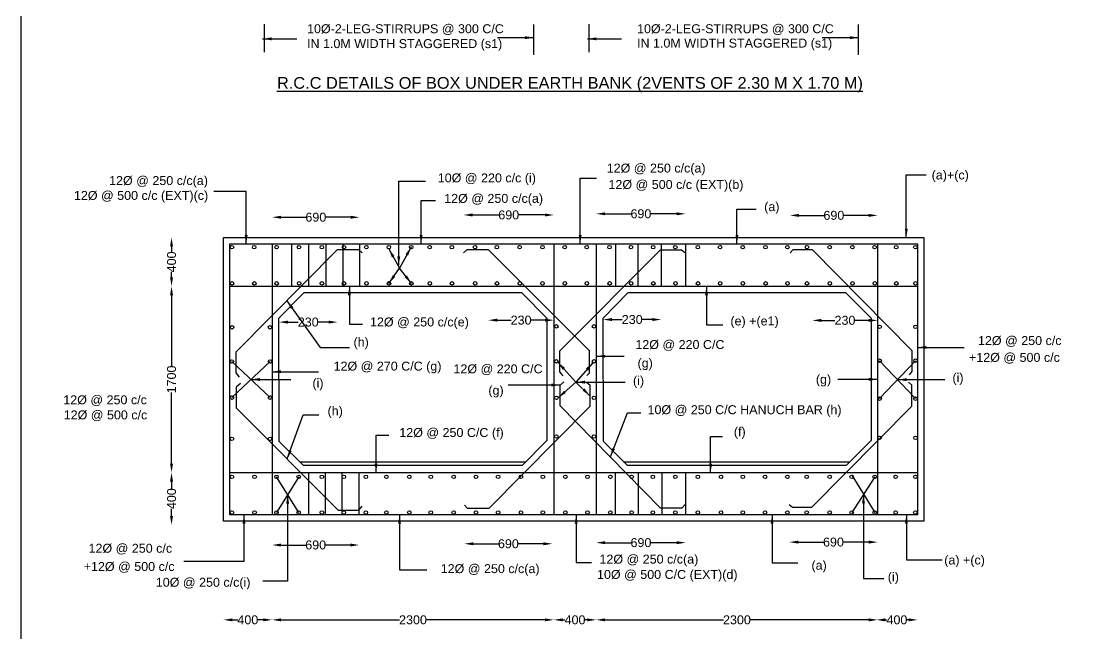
# Model space of a CAD drawing. Header units: millimetres. Extents: x -53232398 to -53209628, y 22138667 to 22153730.
# Drawn here: x -53232398 to -53224710, y 22145046 to 22149499 of the extents above; entities that cross this region are included whole.
import ezdxf

# ---------------------------------------------------------------- set-up
doc = ezdxf.new("R2010")
doc.units = ezdxf.units.MM
doc.header["$MEASUREMENT"] = 0
for name, color, linetype in [('DIMENSIONS', 7, 'Continuous'), ('DRAWING', 2, 'Continuous'), ('TEXT', 255, 'Continuous')]:
    doc.layers.add(name, color=color, linetype=linetype)
doc.styles.get("Standard").update_dxf_attribs({"font": 'arial.ttf', "height": 65})
doc.dimstyles.get("Standard").update_dxf_attribs({"dimtxt": 65, "dimasz": 65, "dimexe": 0.18, "dimexo": 0.0625, "dimgap": 0.09, "dimtad": 0, "dimdec": 0, "dimzin": 0, "dimdsep": 46, "dimtxsty": 'Standard', "dimcen": 0.09, "dimse1": 1, "dimse2": 1, "dimadec": 0, "dimazin": 0, "dimtfac": 1, "dimtdec": 0, "dimtofl": 0, "dimtmove": 0, "dimatfit": 3, "dimfxl": 1, "dimtolj": 1, "dimtzin": 0, "dimarcsym": 0})

# ---------------------------------------------------------------- blocks, each defined once
blk = doc.blocks.new('*D77')
at = {"layer": 'Defpoints', "color": 0, "transparency": 16777216}
for p in [(-53229940.5, 22148074), (-53230575.5, 22147736), (-53229940.5, 22147726.5)]:
    blk.add_point(p, dxfattribs=at)
at = {"layer": 'DIMENSIONS', "color": 0, "lineweight": -2, "transparency": 16777216}
for p, q in [((-53230510.5, 22148074), (-53230330, 22148074)), ((-53230005.5, 22148074), (-53230186, 22148074))]:
    blk.add_line(p, q, dxfattribs=at)
at = {"layer": 'DIMENSIONS', "color": 0, "transparency": 16777216}
for points in [[(-53230510.5, 22148084.8), (-53230510.5, 22148063.2), (-53230575.5, 22148074)], [(-53230005.5, 22148084.8), (-53230005.5, 22148063.2), (-53229940.5, 22148074)]]:
    blk.add_solid(points, dxfattribs=at)
at = {"layer": 'DIMENSIONS', "color": 0, "transparency": 16777216, "insert": (-53230258, 22148074), "char_height": 65, "attachment_point": 5}
blk.add_mtext('\\A1;690', dxfattribs=at)
blk = doc.blocks.new('*D78')
at = {"layer": 'Defpoints', "color": 0, "transparency": 16777216}
for p in [(-53228529.5, 22148090.5), (-53229185, 22147814.5), (-53228529.5, 22147773)]:
    blk.add_point(p, dxfattribs=at)
at = {"layer": 'DIMENSIONS', "color": 0, "lineweight": -2, "transparency": 16777216}
for p, q in [((-53229120, 22148090.5), (-53228929.2, 22148090.5)), ((-53228594.5, 22148090.5), (-53228785.3, 22148090.5))]:
    blk.add_line(p, q, dxfattribs=at)
at = {"layer": 'DIMENSIONS', "color": 0, "transparency": 16777216}
for points in [[(-53229120, 22148101.3), (-53229120, 22148079.7), (-53229185, 22148090.5)], [(-53228594.5, 22148101.3), (-53228594.5, 22148079.7), (-53228529.5, 22148090.5)]]:
    blk.add_solid(points, dxfattribs=at)
at = {"layer": 'DIMENSIONS', "color": 0, "transparency": 16777216, "insert": (-53228857.2, 22148090.5), "char_height": 65, "attachment_point": 5}
blk.add_mtext('\\A1;690', dxfattribs=at)
blk = doc.blocks.new('*D79')
at = {"layer": 'Defpoints', "color": 0, "transparency": 16777216}
for p in [(-53227572.5, 22148099), (-53228222, 22147707.5), (-53227572.5, 22147707.5)]:
    blk.add_point(p, dxfattribs=at)
at = {"layer": 'DIMENSIONS', "color": 0, "lineweight": -2, "transparency": 16777216}
for p, q in [((-53228157, 22148099), (-53227969.2, 22148099)), ((-53227637.5, 22148099), (-53227825.3, 22148099))]:
    blk.add_line(p, q, dxfattribs=at)
at = {"layer": 'DIMENSIONS', "color": 0, "transparency": 16777216}
for points in [[(-53228157, 22148109.8), (-53228157, 22148088.2), (-53228222, 22148099)], [(-53227637.5, 22148109.8), (-53227637.5, 22148088.2), (-53227572.5, 22148099)]]:
    blk.add_solid(points, dxfattribs=at)
at = {"layer": 'DIMENSIONS', "color": 0, "transparency": 16777216, "insert": (-53227897.2, 22148099), "char_height": 65, "attachment_point": 5}
blk.add_mtext('\\A1;690', dxfattribs=at)
blk = doc.blocks.new('*D80')
at = {"layer": 'Defpoints', "color": 0, "transparency": 16777216}
for p in [(-53226178, 22148087.5), (-53226814, 22147814.5), (-53226178, 22147814.5)]:
    blk.add_point(p, dxfattribs=at)
at = {"layer": 'DIMENSIONS', "color": 0, "lineweight": -2, "transparency": 16777216}
for p, q in [((-53226749, 22148087.5), (-53226568, 22148087.5)), ((-53226243, 22148087.5), (-53226424, 22148087.5))]:
    blk.add_line(p, q, dxfattribs=at)
at = {"layer": 'DIMENSIONS', "color": 0, "transparency": 16777216}
for points in [[(-53226749, 22148098.3), (-53226749, 22148076.7), (-53226814, 22148087.5)], [(-53226243, 22148098.3), (-53226243, 22148076.7), (-53226178, 22148087.5)]]:
    blk.add_solid(points, dxfattribs=at)
at = {"layer": 'DIMENSIONS', "color": 0, "transparency": 16777216, "insert": (-53226496, 22148087.5), "char_height": 65, "attachment_point": 5}
blk.add_mtext('\\A1;690', dxfattribs=at)
blk = doc.blocks.new('*D81')
at = {"layer": 'Defpoints', "color": 0, "transparency": 16777216}
for p in [(-53230928.5, 22145980.5), (-53230575.5, 22145981.2), (-53230575.5, 22145148)]:
    blk.add_point(p, dxfattribs=at)
at = {"layer": 'DIMENSIONS', "color": 0, "lineweight": -2, "transparency": 16777216}
for p, q in [((-53230863.5, 22145148), (-53230825.1, 22145148)), ((-53230640.5, 22145148), (-53230678.9, 22145148))]:
    blk.add_line(p, q, dxfattribs=at)
at = {"layer": 'DIMENSIONS', "color": 0, "transparency": 16777216}
for points in [[(-53230863.5, 22145158.8), (-53230863.5, 22145137.2), (-53230928.5, 22145148)], [(-53230640.5, 22145158.8), (-53230640.5, 22145137.2), (-53230575.5, 22145148)]]:
    blk.add_solid(points, dxfattribs=at)
at = {"layer": 'DIMENSIONS', "color": 0, "transparency": 16777216, "insert": (-53230752, 22145148), "char_height": 65, "attachment_point": 5}
blk.add_mtext('\\A1;400', dxfattribs=at)
blk = doc.blocks.new('*D82')
at = {"layer": 'Defpoints', "color": 0, "transparency": 16777216}
for p in [(-53230575.5, 22146064.8), (-53228529.5, 22146064.8), (-53228529.5, 22145148)]:
    blk.add_point(p, dxfattribs=at)
at = {"layer": 'DIMENSIONS', "color": 0, "lineweight": -2, "transparency": 16777216}
for p, q in [((-53230510.5, 22145148), (-53229650.1, 22145148)), ((-53228594.5, 22145148), (-53229454.9, 22145148))]:
    blk.add_line(p, q, dxfattribs=at)
at = {"layer": 'DIMENSIONS', "color": 0, "transparency": 16777216}
for points in [[(-53230510.5, 22145158.8), (-53230510.5, 22145137.2), (-53230575.5, 22145148)], [(-53228594.5, 22145158.8), (-53228594.5, 22145137.2), (-53228529.5, 22145148)]]:
    blk.add_solid(points, dxfattribs=at)
at = {"layer": 'DIMENSIONS', "color": 0, "transparency": 16777216, "insert": (-53229552.5, 22145148), "char_height": 65, "attachment_point": 5}
blk.add_mtext('\\A1;2300', dxfattribs=at)
blk = doc.blocks.new('*D83')
at = {"layer": 'Defpoints', "color": 0, "transparency": 16777216}
for p in [(-53228529.5, 22145911), (-53228222, 22145911), (-53228222, 22145148)]:
    blk.add_point(p, dxfattribs=at)
at = {"layer": 'DIMENSIONS', "color": 0, "lineweight": -2, "transparency": 16777216}
for p, q in [((-53228464.5, 22145148), (-53228448.8, 22145148)), ((-53228287, 22145148), (-53228302.7, 22145148))]:
    blk.add_line(p, q, dxfattribs=at)
at = {"layer": 'DIMENSIONS', "color": 0, "transparency": 16777216}
for points in [[(-53228464.5, 22145158.8), (-53228464.5, 22145137.2), (-53228529.5, 22145148)], [(-53228287, 22145158.8), (-53228287, 22145137.2), (-53228222, 22145148)]]:
    blk.add_solid(points, dxfattribs=at)
at = {"layer": 'DIMENSIONS', "color": 0, "transparency": 16777216, "insert": (-53228375.8, 22145148), "char_height": 65, "attachment_point": 5}
blk.add_mtext('\\A1;400', dxfattribs=at)
blk = doc.blocks.new('*D84')
at = {"layer": 'Defpoints', "color": 0, "transparency": 16777216}
for p in [(-53228222, 22145911), (-53226178, 22145911), (-53226178, 22145148)]:
    blk.add_point(p, dxfattribs=at)
at = {"layer": 'DIMENSIONS', "color": 0, "lineweight": -2, "transparency": 16777216}
for p, q in [((-53228157, 22145148), (-53227297.6, 22145148)), ((-53226243, 22145148), (-53227102.4, 22145148))]:
    blk.add_line(p, q, dxfattribs=at)
at = {"layer": 'DIMENSIONS', "color": 0, "transparency": 16777216}
for points in [[(-53228157, 22145158.8), (-53228157, 22145137.2), (-53228222, 22145148)], [(-53226243, 22145158.8), (-53226243, 22145137.2), (-53226178, 22145148)]]:
    blk.add_solid(points, dxfattribs=at)
at = {"layer": 'DIMENSIONS', "color": 0, "transparency": 16777216, "insert": (-53227200, 22145148), "char_height": 65, "attachment_point": 5}
blk.add_mtext('\\A1;2300', dxfattribs=at)
blk = doc.blocks.new('*D85')
at = {"layer": 'Defpoints', "color": 0, "transparency": 16777216}
for p in [(-53226186.7, 22145928), (-53225889, 22145928), (-53225889, 22145148)]:
    blk.add_point(p, dxfattribs=at)
at = {"layer": 'DIMENSIONS', "color": 0, "lineweight": -2, "transparency": 16777216}
for p, q in [((-53226121.7, 22145148), (-53226110.9, 22145148)), ((-53225954, 22145148), (-53225964.7, 22145148))]:
    blk.add_line(p, q, dxfattribs=at)
at = {"layer": 'DIMENSIONS', "color": 0, "transparency": 16777216}
for points in [[(-53226121.7, 22145158.8), (-53226121.7, 22145137.2), (-53226186.7, 22145148)], [(-53225954, 22145158.8), (-53225954, 22145137.2), (-53225889, 22145148)]]:
    blk.add_solid(points, dxfattribs=at)
at = {"layer": 'DIMENSIONS', "color": 0, "transparency": 16777216, "insert": (-53226037.8, 22145148), "char_height": 65, "attachment_point": 5}
blk.add_mtext('\\A1;400', dxfattribs=at)
blk = doc.blocks.new('*D86')
at = {"layer": 'Defpoints', "color": 0, "transparency": 16777216}
for p in [(-53226653.2, 22147839), (-53226177.7, 22147357.6), (-53226177.7, 22147324.5)]:
    blk.add_point(p, dxfattribs=at)
at = {"layer": 'DIMENSIONS', "color": 0, "lineweight": -2, "transparency": 16777216}
for p, q in [((-53226588.2, 22147324.5), (-53226487.8, 22147324.5)), ((-53226242.7, 22147324.5), (-53226343.1, 22147324.5))]:
    blk.add_line(p, q, dxfattribs=at)
at = {"layer": 'DIMENSIONS', "color": 0, "transparency": 16777216}
for points in [[(-53226588.2, 22147335.3), (-53226588.2, 22147313.7), (-53226653.2, 22147324.5)], [(-53226242.7, 22147335.3), (-53226242.7, 22147313.7), (-53226177.7, 22147324.5)]]:
    blk.add_solid(points, dxfattribs=at)
at = {"layer": 'DIMENSIONS', "color": 0, "transparency": 16777216, "insert": (-53226415.4, 22147324.5), "char_height": 65, "attachment_point": 5}
blk.add_mtext('\\A1;230', dxfattribs=at)
blk = doc.blocks.new('*D87')
at = {"layer": 'Defpoints', "color": 0, "transparency": 16777216}
for p in [(-53227748.7, 22147572), (-53228172.2, 22147340.5), (-53227748.7, 22147330.5)]:
    blk.add_point(p, dxfattribs=at)
at = {"layer": 'DIMENSIONS', "color": 0, "lineweight": -2, "transparency": 16777216}
for p, q in [((-53228107.2, 22147330.5), (-53228032.8, 22147330.5)), ((-53227813.7, 22147330.5), (-53227888.1, 22147330.5))]:
    blk.add_line(p, q, dxfattribs=at)
at = {"layer": 'DIMENSIONS', "color": 0, "transparency": 16777216}
for points in [[(-53228107.2, 22147341.3), (-53228107.2, 22147319.7), (-53228172.2, 22147330.5)], [(-53227813.7, 22147341.3), (-53227813.7, 22147319.7), (-53227748.7, 22147330.5)]]:
    blk.add_solid(points, dxfattribs=at)
at = {"layer": 'DIMENSIONS', "color": 0, "transparency": 16777216, "insert": (-53227960.4, 22147330.5), "char_height": 65, "attachment_point": 5}
blk.add_mtext('\\A1;230', dxfattribs=at)
blk = doc.blocks.new('*D88')
at = {"layer": 'Defpoints', "color": 0, "transparency": 16777216}
for p in [(-53229005.7, 22147840), (-53229005.7, 22147326), (-53228529.2, 22147362.9)]:
    blk.add_point(p, dxfattribs=at)
at = {"layer": 'DIMENSIONS', "color": 0, "lineweight": -2, "transparency": 16777216}
for p, q in [((-53228940.7, 22147326), (-53228839.8, 22147326)), ((-53228594.2, 22147326), (-53228695.1, 22147326))]:
    blk.add_line(p, q, dxfattribs=at)
at = {"layer": 'DIMENSIONS', "color": 0, "transparency": 16777216}
for points in [[(-53228940.7, 22147336.8), (-53228940.7, 22147315.2), (-53229005.7, 22147326)], [(-53228594.2, 22147336.8), (-53228594.2, 22147315.2), (-53228529.2, 22147326)]]:
    blk.add_solid(points, dxfattribs=at)
at = {"layer": 'DIMENSIONS', "color": 0, "transparency": 16777216, "insert": (-53228767.4, 22147326), "char_height": 65, "attachment_point": 5}
blk.add_mtext('\\A1;230', dxfattribs=at)
blk = doc.blocks.new('*D89')
at = {"layer": 'Defpoints', "color": 0, "transparency": 16777216}
for p in [(-53230100.7, 22147838.5), (-53230525.7, 22147340.5), (-53230100.7, 22147312)]:
    blk.add_point(p, dxfattribs=at)
at = {"layer": 'DIMENSIONS', "color": 0, "lineweight": -2, "transparency": 16777216}
for p, q in [((-53230460.7, 22147312), (-53230385.5, 22147312)), ((-53230165.7, 22147312), (-53230240.9, 22147312))]:
    blk.add_line(p, q, dxfattribs=at)
at = {"layer": 'DIMENSIONS', "color": 0, "transparency": 16777216}
for points in [[(-53230460.7, 22147322.8), (-53230460.7, 22147301.2), (-53230525.7, 22147312)], [(-53230165.7, 22147322.8), (-53230165.7, 22147301.2), (-53230100.7, 22147312)]]:
    blk.add_solid(points, dxfattribs=at)
at = {"layer": 'DIMENSIONS', "color": 0, "transparency": 16777216, "insert": (-53230313.2, 22147312), "char_height": 65, "attachment_point": 5}
blk.add_mtext('\\A1;230', dxfattribs=at)
blk = doc.blocks.new('*D90')
at = {"layer": 'Defpoints', "color": 0, "transparency": 16777216}
for p in [(-53230575.5, 22145911), (-53229943, 22145911), (-53229943, 22145692)]:
    blk.add_point(p, dxfattribs=at)
at = {"layer": 'DIMENSIONS', "color": 0, "lineweight": -2, "transparency": 16777216}
for p, q in [((-53230510.5, 22145692), (-53230331.2, 22145692)), ((-53230008, 22145692), (-53230187.3, 22145692))]:
    blk.add_line(p, q, dxfattribs=at)
at = {"layer": 'DIMENSIONS', "color": 0, "transparency": 16777216}
for points in [[(-53230510.5, 22145702.8), (-53230510.5, 22145681.2), (-53230575.5, 22145692)], [(-53230008, 22145702.8), (-53230008, 22145681.2), (-53229943, 22145692)]]:
    blk.add_solid(points, dxfattribs=at)
at = {"layer": 'DIMENSIONS', "color": 0, "transparency": 16777216, "insert": (-53230259.2, 22145692), "char_height": 65, "attachment_point": 5}
blk.add_mtext('\\A1;690', dxfattribs=at)
blk = doc.blocks.new('*D91')
at = {"layer": 'Defpoints', "color": 0, "transparency": 16777216}
for p in [(-53229179, 22145982.5), (-53228540.5, 22145982.5), (-53228540.5, 22145701)]:
    blk.add_point(p, dxfattribs=at)
at = {"layer": 'DIMENSIONS', "color": 0, "lineweight": -2, "transparency": 16777216}
for p, q in [((-53229114, 22145701), (-53228931.7, 22145701)), ((-53228605.5, 22145701), (-53228787.8, 22145701))]:
    blk.add_line(p, q, dxfattribs=at)
at = {"layer": 'DIMENSIONS', "color": 0, "transparency": 16777216}
for points in [[(-53229114, 22145711.8), (-53229114, 22145690.2), (-53229179, 22145701)], [(-53228605.5, 22145711.8), (-53228605.5, 22145690.2), (-53228540.5, 22145701)]]:
    blk.add_solid(points, dxfattribs=at)
at = {"layer": 'DIMENSIONS', "color": 0, "transparency": 16777216, "insert": (-53228859.8, 22145701), "char_height": 65, "attachment_point": 5}
blk.add_mtext('\\A1;690', dxfattribs=at)
blk = doc.blocks.new('*D92')
at = {"layer": 'Defpoints', "color": 0, "transparency": 16777216}
for p in [(-53228222, 22145911), (-53227572, 22145911), (-53227572, 22145709)]:
    blk.add_point(p, dxfattribs=at)
at = {"layer": 'DIMENSIONS', "color": 0, "lineweight": -2, "transparency": 16777216}
for p, q in [((-53228157, 22145709), (-53227969, 22145709)), ((-53227637, 22145709), (-53227825, 22145709))]:
    blk.add_line(p, q, dxfattribs=at)
at = {"layer": 'DIMENSIONS', "color": 0, "transparency": 16777216}
for points in [[(-53228157, 22145719.8), (-53228157, 22145698.2), (-53228222, 22145709)], [(-53227637, 22145719.8), (-53227637, 22145698.2), (-53227572, 22145709)]]:
    blk.add_solid(points, dxfattribs=at)
at = {"layer": 'DIMENSIONS', "color": 0, "transparency": 16777216, "insert": (-53227897, 22145709), "char_height": 65, "attachment_point": 5}
blk.add_mtext('\\A1;690', dxfattribs=at)
blk = doc.blocks.new('*D93')
at = {"layer": 'Defpoints', "color": 0, "transparency": 16777216}
for p in [(-53226820, 22145984.5), (-53226178, 22145984.5), (-53226178, 22145713)]:
    blk.add_point(p, dxfattribs=at)
at = {"layer": 'DIMENSIONS', "color": 0, "lineweight": -2, "transparency": 16777216}
for p, q in [((-53226755, 22145713), (-53226571, 22145713)), ((-53226243, 22145713), (-53226427, 22145713))]:
    blk.add_line(p, q, dxfattribs=at)
at = {"layer": 'DIMENSIONS', "color": 0, "transparency": 16777216}
for points in [[(-53226755, 22145723.8), (-53226755, 22145702.2), (-53226820, 22145713)], [(-53226243, 22145723.8), (-53226243, 22145702.2), (-53226178, 22145713)]]:
    blk.add_solid(points, dxfattribs=at)
at = {"layer": 'DIMENSIONS', "color": 0, "transparency": 16777216, "insert": (-53226499, 22145713), "char_height": 65, "attachment_point": 5}
blk.add_mtext('\\A1;690', dxfattribs=at)
blk = doc.blocks.new('*D121')
at = {"layer": 'Defpoints', "color": 0, "transparency": 16777216}
for p in [(-53230777, 22147927), (-53231306, 22147572), (-53230777, 22147572)]:
    blk.add_point(p, dxfattribs=at)
at = {"layer": 'DIMENSIONS', "color": 0, "lineweight": -2, "transparency": 16777216}
for p, q in [((-53231306, 22147862), (-53231306, 22147822.6)), ((-53231306, 22147637), (-53231306, 22147676.4))]:
    blk.add_line(p, q, dxfattribs=at)
at = {"layer": 'DIMENSIONS', "color": 0, "transparency": 16777216}
for points in [[(-53231316.8, 22147862), (-53231295.2, 22147862), (-53231306, 22147927)], [(-53231316.8, 22147637), (-53231295.2, 22147637), (-53231306, 22147572)]]:
    blk.add_solid(points, dxfattribs=at)
at = {"layer": 'DIMENSIONS', "color": 0, "transparency": 16777216, "insert": (-53231306, 22147749.5), "char_height": 65, "attachment_point": 5, "rotation": 90}
blk.add_mtext('\\A1;400', dxfattribs=at)
blk = doc.blocks.new('*D122')
at = {"layer": 'Defpoints', "color": 0, "transparency": 16777216}
for p in [(-53230882.5, 22147572), (-53231306, 22146218.5), (-53230882.5, 22146218.5)]:
    blk.add_point(p, dxfattribs=at)
at = {"layer": 'DIMENSIONS', "color": 0, "lineweight": -2, "transparency": 16777216}
for p, q in [((-53231306, 22147507), (-53231306, 22146989.2)), ((-53231306, 22146283.5), (-53231306, 22146801.3))]:
    blk.add_line(p, q, dxfattribs=at)
at = {"layer": 'DIMENSIONS', "color": 0, "transparency": 16777216}
for points in [[(-53231316.8, 22147507), (-53231295.2, 22147507), (-53231306, 22147572)], [(-53231316.8, 22146283.5), (-53231295.2, 22146283.5), (-53231306, 22146218.5)]]:
    blk.add_solid(points, dxfattribs=at)
at = {"layer": 'DIMENSIONS', "color": 0, "transparency": 16777216, "insert": (-53231306, 22146895.2), "char_height": 65, "attachment_point": 5, "rotation": 90}
blk.add_mtext('\\A1;1700', dxfattribs=at)
blk = doc.blocks.new('*D120')
at = {"layer": 'Defpoints', "color": 0, "transparency": 16777216}
for p in [(-53230882.5, 22146218.5), (-53231306, 22145839), (-53230882.5, 22145839)]:
    blk.add_point(p, dxfattribs=at)
at = {"layer": 'DIMENSIONS', "color": 0, "lineweight": -2, "transparency": 16777216}
for p, q in [((-53231306, 22146153.5), (-53231306, 22146101.8)), ((-53231306, 22145904), (-53231306, 22145955.7))]:
    blk.add_line(p, q, dxfattribs=at)
at = {"layer": 'DIMENSIONS', "color": 0, "transparency": 16777216}
for points in [[(-53231316.8, 22146153.5), (-53231295.2, 22146153.5), (-53231306, 22146218.5)], [(-53231316.8, 22145904), (-53231295.2, 22145904), (-53231306, 22145839)]]:
    blk.add_solid(points, dxfattribs=at)
at = {"layer": 'DIMENSIONS', "color": 0, "transparency": 16777216, "insert": (-53231306, 22146028.7), "char_height": 65, "attachment_point": 5, "rotation": 90}
blk.add_mtext('\\A1;400', dxfattribs=at)

msp = doc.modelspace()

# ---------------------------------------------------------------- linework, layer by layer
at = {"layer": 'DIMENSIONS', "color": 0}
for points in [[(-53230634.5, 22149477.5), (-53230634.5, 22149272.5)], [(-53228677.5, 22149474), (-53228677.5, 22149254)], [(-53228275.5, 22149477.5), (-53228275.5, 22149272.5)], [(-53226318.5, 22149474), (-53226318.5, 22149254)]]:
    msp.add_lwpolyline(points, dxfattribs=at)
at = {"layer": 'DRAWING', "color": 0}
for points in [[(-53230928.5, 22147927), (-53225843, 22147927), (-53225843, 22145865), (-53230928.5, 22145865)], [(-53230882.5, 22147881), (-53225889, 22147881), (-53225889, 22145911), (-53230882.5, 22145911)]]:
    msp.add_lwpolyline(points, close=True, dxfattribs=at)
for points in [[(-53230812, 22146912.5), (-53230835.5, 22146942.5), (-53230835.5, 22147095.5), (-53230101, 22147838.5), (-53229947.5, 22147838.5), (-53229921.5, 22147814.5)], [(-53230575.5, 22147881), (-53230575.5, 22145911)], [(-53230434, 22147881), (-53230434, 22147572)], [(-53230312, 22147881), (-53230312, 22147572)], [(-53230185, 22147881), (-53230185, 22147572)], [(-53230063, 22147881), (-53230063, 22147572)], [(-53229940.5, 22147881), (-53229940.5, 22147572)], [(-53229185, 22147814.5), (-53229159.5, 22147840), (-53229006, 22147840), (-53228272.5, 22147105.5), (-53228272.5, 22146942), (-53228291, 22146923.5)], [(-53228529.5, 22147881), (-53228529.5, 22145911)], [(-53228462.5, 22146921), (-53228487, 22146949.5), (-53228487, 22147102.5), (-53227755, 22147837.5), (-53227603, 22147837.5), (-53227579, 22147819)], [(-53228222, 22147881), (-53228222, 22145911)], [(-53228081.5, 22147881), (-53228081.5, 22147572)], [(-53227918.5, 22147881), (-53227918.5, 22147572)], [(-53227749, 22147881), (-53227749, 22147572)], [(-53227572.5, 22147881), (-53227572.5, 22147572)], [(-53226814, 22147814.5), (-53226791, 22147839), (-53226653.5, 22147839), (-53225929, 22147105.5), (-53225929, 22146952), (-53225949, 22146928)], [(-53226178, 22147881), (-53226178, 22145911)], [(-53230882.5, 22147572), (-53225889, 22147572)], [(-53230526, 22147340.5), (-53230344, 22147527.5), (-53228765, 22147527.5), (-53228579.5, 22147339.5), (-53228579.5, 22146451), (-53228759.5, 22146269), (-53230348, 22146269), (-53230523.5, 22146444.5), (-53230526, 22147340.5)], [(-53228172.5, 22147340.5), (-53227990.5, 22147527.5), (-53226411.5, 22147527.5), (-53226226, 22147339.5), (-53226226, 22146451), (-53226406, 22146269), (-53227994.5, 22146269), (-53228170, 22146444.5), (-53228172.5, 22147340.5)], [(-53230590.5, 22147026), (-53230867.5, 22146763.5)], [(-53230867.5, 22147026), (-53230590.5, 22146763.5)], [(-53225903, 22147031.5), (-53226163.5, 22146756)], [(-53226163.5, 22147031.5), (-53225903, 22146756)], [(-53230806, 22146865.5), (-53230835.5, 22146838.5), (-53230835.5, 22146688.5), (-53230095, 22145946), (-53229945, 22145946), (-53229921.5, 22145973.5)], [(-53228289, 22146873), (-53228267.5, 22146856.5), (-53228267.5, 22146697.5), (-53229002.5, 22145957), (-53229157, 22145957), (-53229179, 22145982.5)], [(-53227574.5, 22145989), (-53227600.5, 22145960), (-53227755.5, 22145960), (-53228483, 22146703.5), (-53228483, 22146854.5), (-53228457.5, 22146877.5)], [(-53225953.5, 22146876.5), (-53225932, 22146855.5), (-53225932, 22146699.5), (-53226659, 22145964), (-53226797.5, 22145964), (-53226820, 22145984.5)], [(-53230376.5, 22146297.5), (-53228732.7, 22146296.1)], [(-53228023, 22146297.5), (-53226379.2, 22146296.1)], [(-53230882.5, 22146218.5), (-53225889, 22146218.5)], [(-53230308.5, 22145911), (-53230308.5, 22146218.5)], [(-53230187, 22145911), (-53230187, 22146218.5)], [(-53230066, 22145911), (-53230066, 22146218.5)], [(-53229943, 22145911), (-53229943, 22146218.5)], [(-53228081, 22145911), (-53228081, 22146218.5)], [(-53227914.5, 22145911), (-53227914.5, 22146218.5)], [(-53227744, 22145911), (-53227744, 22146218.5)], [(-53227572, 22145911), (-53227572, 22146218.5)], [(-53230382.5, 22146187), (-53230543.5, 22145928)], [(-53230382.5, 22145928), (-53230543.5, 22146187)], [(-53226366.5, 22146199.8), (-53226199.5, 22145928)], [(-53226199.5, 22146187), (-53226366.5, 22145928)]]:
    msp.add_lwpolyline(points, dxfattribs=at)
for centre in [(-53230867.5, 22147857), (-53230706, 22147857), (-53230543, 22147857), (-53230380.5, 22147857), (-53230215, 22147857), (-53230054, 22147857), (-53229891, 22147857), (-53229728, 22147857), (-53229565.5, 22147857), (-53229431, 22147857), (-53229270, 22147857), (-53229102, 22147857), (-53228943.5, 22147857), (-53228778, 22147857), (-53228612.5, 22147857), (-53228451, 22147857), (-53228291, 22147857), (-53228125.5, 22147857), (-53227969.5, 22147857), (-53227808, 22147857), (-53227647.5, 22147857), (-53227484, 22147857), (-53227322.5, 22147857), (-53227158, 22147857), (-53226992.5, 22147857), (-53226833.5, 22147857), (-53226691.5, 22147857), (-53226526, 22147857), (-53226361.5, 22147857), (-53226200, 22147857), (-53226043, 22147857), (-53225904, 22147857), (-53230867.5, 22147593.5), (-53230705, 22147593.5), (-53230542, 22147593.5), (-53230379.5, 22147593.5), (-53230214, 22147593.5), (-53230053, 22147593.5), (-53229890, 22147593.5), (-53229727, 22147593.5), (-53229564.5, 22147593.5), (-53229430, 22147593.5), (-53229269, 22147593.5), (-53229101, 22147593.5), (-53228942.5, 22147593.5), (-53228777, 22147593.5), (-53228611.5, 22147593.5), (-53228450, 22147593.5), (-53228290, 22147593.5), (-53228124.5, 22147593.5), (-53227968.5, 22147593.5), (-53227807, 22147593.5), (-53227646.5, 22147593.5), (-53227483, 22147593.5), (-53227321.5, 22147593.5), (-53227157, 22147593.5), (-53226991.5, 22147593.5), (-53226832.5, 22147593.5), (-53226690.5, 22147593.5), (-53226525, 22147593.5), (-53226360.5, 22147593.5), (-53226199, 22147593.5), (-53226042, 22147593.5), (-53225903, 22147593.5), (-53228511, 22147281), (-53228238.5, 22147281), (-53226163.5, 22147277.5), (-53225903, 22147277.5), (-53230867.5, 22147274), (-53230590.5, 22147274), (-53230867.5, 22147026), (-53230590.5, 22147026), (-53228511, 22147026.5), (-53228238.5, 22147026.5), (-53226163.5, 22147031.5), (-53225903, 22147031.5), (-53230867.5, 22146763.5), (-53230590.5, 22146763.5), (-53228511, 22146761.5), (-53228238.5, 22146761.5), (-53226163.5, 22146756), (-53225903, 22146756), (-53230867.5, 22146464), (-53230590.5, 22146464), (-53228511, 22146480.5), (-53228238.5, 22146480.5), (-53226163.5, 22146471), (-53225903, 22146471), (-53230867.5, 22146187), (-53230703, 22146187), (-53230543.5, 22146187), (-53230382.5, 22146187), (-53230214, 22146187), (-53230055, 22146187), (-53229895.5, 22146187), (-53229746, 22146187), (-53229579, 22146187), (-53229423.5, 22146187), (-53229256.5, 22146187), (-53229095.5, 22146187), (-53228934.5, 22146187), (-53228768.5, 22146187), (-53228609, 22146187), (-53228446, 22146187), (-53228285.5, 22146187), (-53228119, 22146187), (-53227965, 22146187), (-53227811, 22146187), (-53227647.5, 22146187), (-53227484, 22146187), (-53227315.5, 22146187), (-53227157, 22146187), (-53226996, 22146187), (-53226833.5, 22146187), (-53226693.5, 22146187), (-53226526.5, 22146187), (-53226366.5, 22146187), (-53226199.5, 22146187), (-53226047.5, 22146187), (-53225904, 22146187), (-53230867.5, 22145928), (-53230703, 22145928), (-53230543.5, 22145928), (-53230382.5, 22145928), (-53230214, 22145928), (-53230055, 22145928), (-53229895.5, 22145928), (-53229746, 22145928), (-53229579, 22145928), (-53229423.5, 22145928), (-53229256.5, 22145928), (-53229095.5, 22145928), (-53228934.5, 22145928), (-53228768.5, 22145928), (-53228609, 22145928), (-53228446, 22145928), (-53228285.5, 22145928), (-53228119, 22145928), (-53227965, 22145928), (-53227811, 22145928), (-53227647.5, 22145928), (-53227484, 22145928), (-53227315.5, 22145928), (-53227157, 22145928), (-53226996, 22145928), (-53226833.5, 22145928), (-53226693.5, 22145928), (-53226526.5, 22145928), (-53226366.5, 22145928), (-53226199.5, 22145928), (-53226047.5, 22145928), (-53225904, 22145928)]:
    msp.add_circle(centre, 12.8, dxfattribs=at)
at = {"layer": 'TEXT', "color": 0}
msp.add_lwpolyline([(-53209627.8, 22138666.9), (-53232398, 22138666.9), (-53232398, 22153720), (-53209627.8, 22153720)], close=True, dxfattribs=at)

# ---------------------------------------------------------------- texts
for s, height, p in [('10Ø-2-LEG-STIRRUPS @ 300 C/C', 65, (-53227925.4, 22149411.5)), ('IN 1.0M WIDTH STAGGERED (s1)', 65, (-53227925.4, 22149307.1)), ('%%UR.C.C DETAILS OF BOX UNDER EARTH BANK (2VENTS OF 2.30 M X 1.70 M)', 85, (-53230540.3, 22149007.9)), ('12Ø @ 250 c/c(a)', 65, (-53228145.5, 22148398.9)), ('12Ø @ 250 c/c(a)', 65, (-53231759.5, 22148308)), ('10Ø @ 220 c/c (i)', 65, (-53229372.5, 22148327.5)), ('(a)+(c)', 65, (-53225785.9, 22148348.8)), ('12Ø @ 500 c/c (EXT)(b) ', 65, (-53228132.8, 22148279.5)), ('12Ø @ 500 c/c (EXT)(c) ', 65, (-53232014.9, 22148200)), ('12Ø @ 250 c/c(a)', 65, (-53229325.9, 22148178.4)), ('(a)', 65, (-53227002.1, 22148118.5)), ('12Ø @ 250 c/c(e)', 65, (-53229864.8, 22147280.5)), ('(e) +(e1)', 65, (-53227247.4, 22147287.8)), ('12Ø @ 250 c/c', 65, (-53225449.5, 22147145.1)), ('(h)', 65, (-53229984.5, 22147134.5)), ('12Ø @ 220 C/C', 65, (-53227937.6, 22147116.3)), ('+12Ø @ 500 c/c ', 65, (-53225514.6, 22147023.1)), ('12Ø @ 270 C/C (g)', 65, (-53230129.1, 22146959.7)), ('12Ø @ 220 C/C ', 65, (-53229258.6, 22146939.8)), ('(g)', 65, (-53227921.8, 22146982.2)), ('(i)', 65, (-53230282.9, 22146836.1)), ('(i)', 65, (-53227954.7, 22146853.8)), ('(g)', 65, (-53226626.6, 22146863.9)), ('(i)', 65, (-53225635.1, 22146875.5)), ('(g)', 65, (-53229005.1, 22146784.2)), ('12Ø @ 250 c/c', 65, (-53232092.1, 22146714.8)), ('(h)', 65, (-53230173.1, 22146634.6)), ('10Ø @ 250 C/C HANUCH BAR (h)', 65, (-53227849.1, 22146642.9)), ('12Ø @ 500 c/c', 65, (-53232089.1, 22146605)), ('12Ø @ 250 C/C (f)', 65, (-53229652, 22146477)), ('(f)', 65, (-53227222.3, 22146483)), ('12Ø @ 250 c/c', 65, (-53231908.7, 22145635.9)), ('12Ø @ 250 c/c(a)', 65, (-53228198.4, 22145557)), ('(a) +(c)', 65, (-53225694.4, 22145550.7)), ('+12Ø @ 500 c/c ', 65, (-53231944.1, 22145503.5)), ('12Ø @ 250 c/c(a)', 65, (-53229351.2, 22145487.8)), ('(a)', 65, (-53226658.6, 22145512.6)), ('10Ø @ 250 c/c(i)', 65, (-53231420.3, 22145388.8)), ('10Ø @ 500 C/C (EXT)(d)', 65, (-53228216.2, 22145445.7)), ('(i)', 65, (-53226104.4, 22145428.3))]:
    msp.add_text(s, height=height, dxfattribs=at).set_placement(p)
at = {"layer": 'TEXT', "color": 0, "insert": (-53230321.9, 22149476.5), "char_height": 65, "width": 1429.424, "attachment_point": 1}
msp.add_mtext('10Ø-2-LEG-STIRRUPS @ 300 C/C IN 1.0M WIDTH STAGGERED (s1)', dxfattribs=at)

# ---------------------------------------------------------------- dimensions: what is measured, and where the dimension line sits
at = {"layer": 'DIMENSIONS', "color": 0}
for base, p1, p2, text, picture, middle in [((-53227572.5, 22148099), (-53228222, 22147707.5), (-53227572.5, 22147707.5), '690', '*D79', (-53227897.2, 22148099)), ((-53229940.5, 22148074), (-53230575.5, 22147736), (-53229940.5, 22147726.5), '690', '*D77', (-53230258, 22148074)), ((-53228529.5, 22148090.5), (-53229185, 22147814.5), (-53228529.5, 22147773), '690', '*D78', (-53228857.2, 22148090.5)), ((-53226178, 22148087.5), (-53226814, 22147814.5), (-53226178, 22147814.5), '690', '*D80', (-53226496, 22148087.5)), ((-53230100.7, 22147312), (-53230525.7, 22147340.5), (-53230100.7, 22147838.5), '230', '*D89', (-53230313.2, 22147312)), ((-53229005.7, 22147326), (-53228529.2, 22147362.9), (-53229005.7, 22147840), '230', '*D88', (-53228767.4, 22147326)), ((-53226177.7, 22147324.5), (-53226653.2, 22147839), (-53226177.7, 22147357.6), '230', '*D86', (-53226415.4, 22147324.5)), ((-53227748.7, 22147330.5), (-53228172.2, 22147340.5), (-53227748.7, 22147572), '230', '*D87', (-53227960.4, 22147330.5)), ((-53228529.5, 22145148), (-53230575.5, 22146064.8), (-53228529.5, 22146064.8), '2300', '*D82', (-53229552.5, 22145148)), ((-53228540.5, 22145701), (-53229179, 22145982.5), (-53228540.5, 22145982.5), '690', '*D91', (-53228859.8, 22145701)), ((-53226178, 22145713), (-53226820, 22145984.5), (-53226178, 22145984.5), '690', '*D93', (-53226499, 22145713)), ((-53230575.5, 22145148), (-53230928.5, 22145980.5), (-53230575.5, 22145981.2), '400', '*D81', (-53230752, 22145148)), ((-53229943, 22145692), (-53230575.5, 22145911), (-53229943, 22145911), '690', '*D90', (-53230259.2, 22145692)), ((-53228222, 22145148), (-53228529.5, 22145911), (-53228222, 22145911), '400', '*D83', (-53228375.8, 22145148)), ((-53226178, 22145148), (-53228222, 22145911), (-53226178, 22145911), '2300', '*D84', (-53227200, 22145148)), ((-53227572, 22145709), (-53228222, 22145911), (-53227572, 22145911), '690', '*D92', (-53227897, 22145709)), ((-53225889, 22145148), (-53226186.7, 22145928), (-53225889, 22145928), '400', '*D85', (-53226037.8, 22145148))]:
    dim = msp.add_linear_dim(base=base, p1=p1, p2=p2, text=text, dimstyle='Standard', dxfattribs=at)
    dim.commit()
    dim.dimension.update_dxf_attribs({"geometry": picture, "text_midpoint": middle})
for base, p1, p2, text, picture, middle in [((-53231306, 22147572), (-53230777, 22147927), (-53230777, 22147572), '400', '*D121', (-53231306, 22147749.5)), ((-53231306, 22146218.5), (-53230882.5, 22147572), (-53230882.5, 22146218.5), '1700', '*D122', (-53231306, 22146895.2)), ((-53231306, 22145839), (-53230882.5, 22146218.5), (-53230882.5, 22145839), '400', '*D120', (-53231306, 22146028.7))]:
    dim = msp.add_linear_dim(base=base, p1=p1, p2=p2, angle=90, text=text, dimstyle='Standard', dxfattribs=at)
    dim.commit()
    dim.dimension.update_dxf_attribs({"geometry": picture, "text_midpoint": middle})

# ---------------------------------------------------------------- leaders
for points in [[(-53230645, 22149370.5), (-53230396.5, 22149370.5)], [(-53228674, 22149379), (-53228939, 22149379)], [(-53228286, 22149370.5), (-53228037.5, 22149370.5)], [(-53226315, 22149379), (-53226580, 22149379)], [(-53225970, 22147927), (-53225970, 22148381.5), (-53225825.5, 22148381.5)], [(-53229656, 22147725.5), (-53229656, 22148335), (-53229461.5, 22148335)], [(-53228338, 22147881), (-53228338, 22148358.5), (-53228219, 22148358.5)], [(-53230763.5, 22147881), (-53230763.5, 22148261), (-53230998, 22148261)], [(-53229493.5, 22147881), (-53229493.5, 22148195.5), (-53229389.5, 22148195.5)], [(-53227200, 22147881), (-53227200, 22148132.5), (-53227060, 22148132.5)], [(-53229728, 22147844.2), (-53229651.5, 22147705)], [(-53229565.5, 22147857), (-53229651.5, 22147705)], [(-53229727, 22147593.5), (-53229651.5, 22147705)], [(-53229564.5, 22147593.5), (-53229651.5, 22147705)], [(-53230014.5, 22147572), (-53230014.5, 22147298), (-53229920, 22147298)], [(-53227421, 22147572), (-53227421, 22147291), (-53227303.5, 22147291)], [(-53230468.2, 22147467), (-53230226.5, 22147128), (-53230014.5, 22147128)], [(-53225889, 22147128), (-53225550.5, 22147128)], [(-53228222, 22147064), (-53228020, 22147064)], [(-53228500.1, 22147019.8), (-53228369.5, 22146875.5)], [(-53228246.9, 22147016.8), (-53228369.5, 22146875.5)], [(-53230729, 22146894.8), (-53230439.5, 22146894.8)], [(-53230575.5, 22146951.5), (-53230239, 22146951.5)], [(-53226178, 22146896), (-53226467.5, 22146896)], [(-53226033.2, 22146893.8), (-53225690, 22146893.8)], [(-53228483, 22146854.5), (-53228860.5, 22146854.5)], [(-53228498.2, 22146761.5), (-53228369.5, 22146875.5)], [(-53228369.5, 22146875.5), (-53228012.5, 22146875.5)], [(-53228267.5, 22146777), (-53228369.5, 22146875.5)], [(-53230465.2, 22146317.2), (-53230349, 22146638.5), (-53230236.5, 22146638.5)], [(-53228119.2, 22146331.8), (-53227995.5, 22146652.5), (-53227899, 22146652.5)], [(-53229820.5, 22146218.5), (-53229820.5, 22146489.5), (-53229727.5, 22146489.5)], [(-53227391.5, 22146218.5), (-53227391.5, 22146481.5), (-53227304, 22146481.5)], [(-53226281, 22146060.6), (-53226281, 22145449.5), (-53226134, 22145449.5)], [(-53230463, 22146057.5), (-53230463, 22145430), (-53230643.5, 22145430)], [(-53230780, 22145911), (-53230780, 22145572), (-53231217, 22145572)], [(-53229650, 22145911), (-53229650, 22145511), (-53229451, 22145511)], [(-53228367.5, 22145911), (-53228367.5, 22145565), (-53228256.5, 22145565)], [(-53226945, 22145911), (-53226945, 22145562.5), (-53226756.5, 22145562.5)], [(-53225969.5, 22145911), (-53225969.5, 22145584.5), (-53225709, 22145584.5)]]:
    msp.add_leader(points, dimstyle='Standard', override={"dimgap": 0.09, "dimtad": 0}, dxfattribs=at)

doc.saveas('drawing.dxf')
